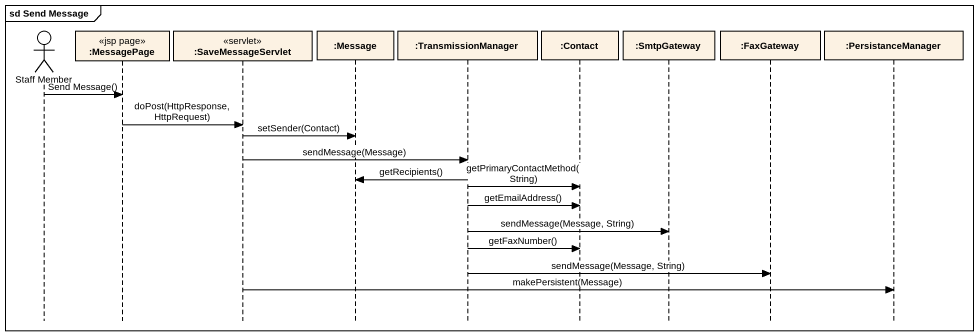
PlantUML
@startuml
mainframe sd Send Message
hide footbox
actor "Staff Member" as Staff_Member
participant ":MessagePage" as MessagePage <<jsp page>>
participant ":SaveMessageServlet" as SaveMessageServlet <<servlet>>
participant ":Message" as Message
participant ":TransmissionManager" as TransmissionManager
participant ":Contact" as Contact
participant ":SmtpGateway" as SmtpGateway
participant ":FaxGateway" as FaxGateway
participant ":PersistanceManager" as PersistanceManager

Staff_Member -> MessagePage : Send Message()
MessagePage -> SaveMessageServlet : doPost(HttpResponse, HttpRequest)
SaveMessageServlet -> Message : setSender(Contact)
SaveMessageServlet -> TransmissionManager : sendMessage(Message)
TransmissionManager -> Message : getRecipients()
TransmissionManager -> Contact : getPrimaryContactMethod(String)
TransmissionManager -> Contact : getEmailAddress()
TransmissionManager -> SmtpGateway : sendMessage(Message, String)
TransmissionManager -> Contact : getFaxNumber()
TransmissionManager -> FaxGateway : sendMessage(Message, String)
SaveMessageServlet -> PersistanceManager : makePersistent(Message)
@enduml
